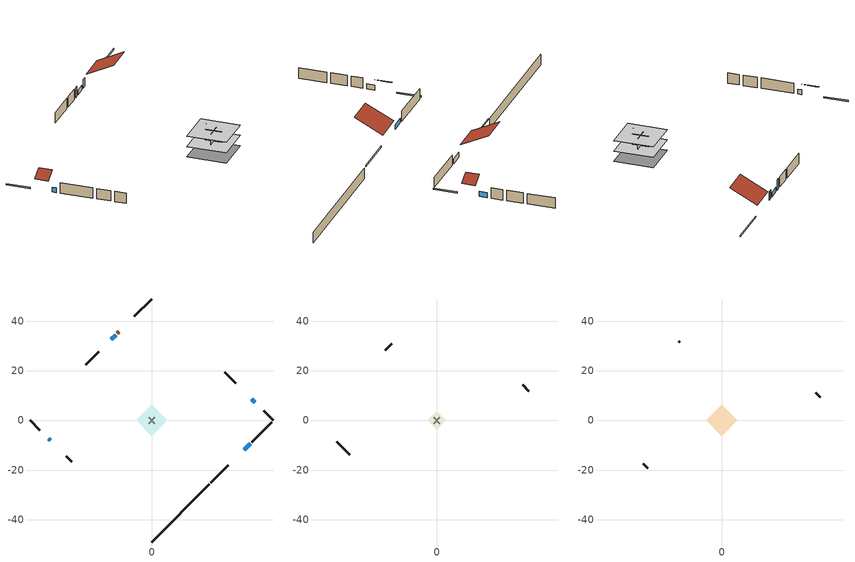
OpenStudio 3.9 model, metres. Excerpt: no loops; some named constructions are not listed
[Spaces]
conditioned space 1
 floor foundation (Slab2 construction): -6.28,0 0,6.28 6.28,0 0,-6.28 z-2.13
 floor adiabatic (AdiabaticFloorConstruction): -6.28,0 0,6.28 6.28,0 0,-6.28 z0.3
 wall outside (Wall3 construction): 40.27,-8.67 48.28,-0.66 z0.3:2.74
 wall outside (Wall4 construction): -34.45,-14.49 -32.27,-16.67 z0.3:2.74
 wall outside (Wall7 construction): -21.32,27.62 -26.52,22.42 z0.3:2.74
 wall outside (Wall8 construction): 33.9,15.04 29.45,19.49 z0.3:2.74
 wall outside (RimJoist1 construction): 23.83,-25.11 30.85,-18.09 z0.3:0.61
 wall outside (RimJoist2 construction): -48.94,0 -45.04,-3.9 z0.3:0.61
 wall outside (RimJoist3 construction): 0,48.94 -7.03,41.91 z0.3:0.61
 wall outside (RimJoist4 construction): 48.94,0 45.04,3.9 z0.3:0.61
 wall outside (AdiabaticWallConstruction): 37.24,-11.7 39.61,-9.33 z0.3:1.43; -41.56,-7.38 -40.94,-8 z0.3:1.46; -14.53,34.41 -16.28,32.66 z0.3:1.4; 41.56,7.38 40.32,8.62 z0.3:1.49
 wall outside (AdiabaticWallConstruction 1): -13.23,35.71 -13.88,35.06 z0.3:2.34
 wall to garage 1 (Wall5 construction): 1.29,1.29 -1.29,-1.29 z0.3:2.74
 wall to garage 1 (Wall6 construction): -1.29,1.29 1.29,-1.29 z0.3:2.74
 wall foundation (FoundationWall1 construction): 0,-48.94 23.17,-25.77 z-2.13:0.3
 window (WindowConstruction): 37.24,-11.7 39.61,-9.33 z0.3:1.43
 window (WindowConstruction 1): -41.56,-7.38 -40.94,-8 z0.3:1.46
 window (WindowConstruction 2): -14.53,34.41 -16.28,32.66 z0.3:1.4
 window (WindowConstruction 3): 41.56,7.38 40.32,8.62 z0.3:1.49
 door (Door): -13.23,35.71 -13.88,35.06 z0.3:2.34
 ceiling adiabatic (AdiabaticFloorConstruction): 0,-6.28 6.28,0 0,6.28 -6.28,0 z0.3
garage 1
 floor foundation (Slab1 construction): -3.66,0 0,3.66 3.66,0 0,-3.66 z0
 wall outside (Wall1 construction): -40.28,-8.66 -35.11,-13.83 z0.3:2.74
 wall outside (Wall2 construction): -18.07,30.87 -20.66,28.28 z0.3:2.74
 wall outside (Wall12 construction): 37.15,11.79 34.56,14.38 z0.3:2.74
attic - vented 1
 floor to garage 1 (Floor1 construction): -3.66,0 0,3.66 3.66,0 0,-3.66 z2.74
 floor to conditioned space 1 (Floor2 construction Reversed): -6.28,0 0,6.28 6.28,0 0,-6.28 z2.74
 wall outside (Wall9 construction): -31.62,-17.32 -29.76,-19.18 z0.3:2.74
 wall outside (Wall10 construction): 39.66,9.28 37.8,11.14 z0.3:2.74
 wall outside (Wall11 construction): -16.93,32.01 -17.42,31.52 z0.3:2.74
 roof outside (Roof1 construction): 36.59,-12.35,2.74 32.05,-7.81,5.95 26.97,-12.89,5.95 31.51,-17.43,2.74
 roof outside (Roof2 construction): -42.22,-6.72,2.74 -40.29,-4.79,4.11 -42.45,-2.62,4.11 -44.38,-4.56,2.74
 roof outside (Roof3 construction): 42.22,6.72,2.74 40.29,4.79,4.11 42.45,2.62,4.11 44.38,4.56,2.74
 roof outside (Roof4 construction): -12.57,36.37,2.74 -8.2,31.99,5.84 -3.31,36.88,5.84 -7.68,41.26,2.74
[Material] Roughness=Rough
Name | Thickness {m} | Conductivity {W/m-K} | Density {kg/m3} | Specific Heat {J/kg-K} | Thermal Absorptance | Solar Absorptance | Visible Absorptance
gypsum board | 0.0127 | 0.160291 | 801 | 837.4 | 0.9 | 0.6 | 0.6
osb sheathing 0.5 in. 2; osb sheathing 0.5 in. 3 | 0.0127 | 0.115458 | 512.64 | 1214.23
wall stud and cavity 2 | 0.1397 | 0.335416 | 139.0536 | 1170.24 | 0.9 | 0.7 | 0.7
ceiling loosefill ins | 0.0846667 | 0.0480833 | 16.02 | 1046.75 | 0.9 | 0.7 | 0.7
ceiling stud and cavity 1 | 0.1397 | 0.0920385 | 65.682 | 1177.47 | 0.9 | 0.7 | 0.7
[Construction]
Wall5 construction Reversed: gypsum board, wall stud and cavity 2, osb sheathing 0.5 in. 2
Wall6 construction Reversed: gypsum board, wall stud and cavity 2, osb sheathing 0.5 in. 3
Floor2 construction: ceiling loosefill ins, ceiling stud and cavity 1, gypsum board
[Schedule:Ruleset]
Name | Default Day Schedule
cooling season schedule | cooling season schedule default day
natural vent schedule | natural vent schedule default day
[Schedule:Day]
cooling season schedule default day; cooling season schedule day; cooling season schedule day 2; natural vent schedule default day: 24, 0, 0
cooling season schedule day 1; natural vent schedule day: 24, 0, 1
[Schedule:Rule] Apply Monday=Yes; Apply Wednesday=Yes; Apply Friday=Yes; Date Specification Type=DateRange; Start Day=1
Name | Schedule Ruleset | Rule Order | Day Schedule | Apply Sunday | Apply Tuesday | Apply Thursday | Apply Saturday | Start Month | End Month | End Day
cooling season schedule allday rule | cooling season schedule | 2 | cooling season schedule day | Yes | Yes | Yes | Yes | 1 | 5 | 31
cooling season schedule allday rule 1 | cooling season schedule | 1 | cooling season schedule day 1 | Yes | Yes | Yes | Yes | 6 | 9 | 30
cooling season schedule allday rule 2 | cooling season schedule | 0 | cooling season schedule day 2 | Yes | Yes | Yes | Yes | 10 | 12 | 31
natural vent schedule rule | natural vent schedule | 0 | natural vent schedule day | No | No | No | No | 1 | 12 | 31
